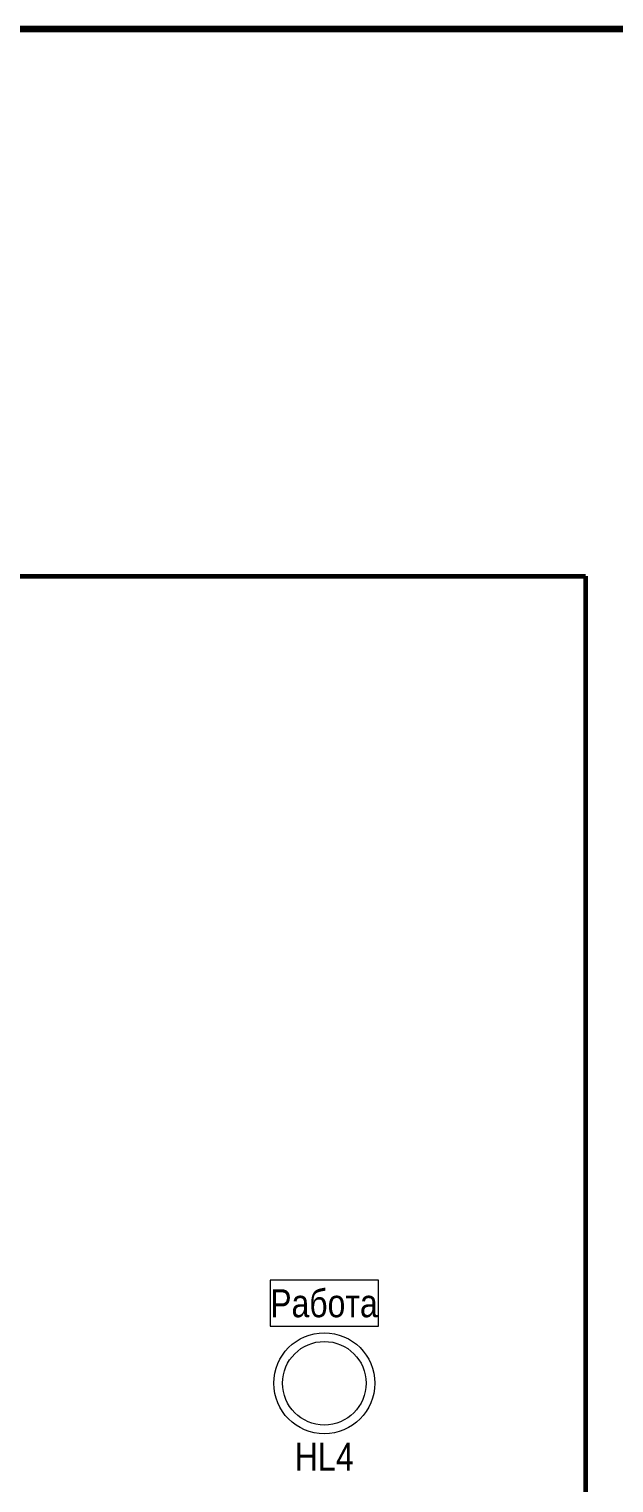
# Model space of a CAD drawing. Header units: millimetres. Extents: x -6000 to 26000, y -6000 to 26000.
# Drawn here: x 140.1 to 163.4, y -4005.8 to -3947.7 of the extents above; entities that cross this region are included whole.
import ezdxf

# ---------------------------------------------------------------- set-up
doc = ezdxf.new("R2010")
doc.units = ezdxf.units.MM
doc.header["$MEASUREMENT"] = 0
for name, color, linetype, lineweight in [('0_Ном._пера__246', 7, 'Continuous', 100), ('Чертеж и Рисунок_Ном._пера__1', 7, 'Continuous', 15), ('Чертеж и Рисунок_Ном._пера__41', 7, 'Continuous', 60)]:
    doc.layers.add(name, color=color, linetype=linetype, lineweight=lineweight)
doc.styles.add('СГЕНЕРИР_СТИЛЬ_1', font='')
doc.styles.get('СГЕНЕРИР_СТИЛЬ_1').set_extended_font_data('Arial Narrow')

msp = doc.modelspace()

# ---------------------------------------------------------------- linework, layer by layer
at = {"layer": '0_Ном._пера__246', "color": 7, "linetype": 'Continuous', "lineweight": 100, "flags": 128}
msp.add_lwpolyline([(415, -4234.742), (415, -3947.742), (20, -3947.742), (20, -4234.742)], close=True, dxfattribs=at)
at = {"layer": 'Чертеж и Рисунок_Ном._пера__1', "color": 7, "linetype": 'Continuous', "lineweight": 15}
for p, q in [((154.015, -3997.727), (149.7, -3997.727)), ((149.7, -3997.727), (149.7, -3999.56)), ((154.015, -3999.56), (154.015, -3997.727)), ((149.7, -3999.56), (154.015, -3999.56))]:
    msp.add_line(p, q, dxfattribs=at)
for radius in [2.017, 1.669]:
    msp.add_circle((151.857, -4001.841), radius, dxfattribs=at)
at = {"layer": 'Чертеж и Рисунок_Ном._пера__41', "color": 7, "linetype": 'Continuous', "lineweight": 60}
for p, q in [((78.83, -3969.599), (162.29, -3969.599)), ((162.29, -3969.599), (162.29, -4219.979))]:
    msp.add_line(p, q, dxfattribs=at)

# ---------------------------------------------------------------- texts
at = {"layer": 'Чертеж и Рисунок_Ном._пера__1', "color": 7, "linetype": 'Continuous', "lineweight": 15, "char_height": 1.1128, "attachment_point": 7, "style": 'СГЕНЕРИР_СТИЛЬ_1'}
for s, insert in [('\\A1;{\\pql;\\fArial Narrow|b0|i0|c204|p34;Работа}', (149.7, -3999.219)), ('\\A1;{\\pql;\\fArial Narrow|b0|i0|c204|p34;HL}', (150.679, -4005.331)), ('\\A1;{\\pql;\\fArial Narrow|b0|i0|c204|p34;4}', (152.324, -4005.331))]:
    msp.add_mtext(s, dxfattribs=dict(at, insert=insert))

doc.saveas('drawing.dxf')
